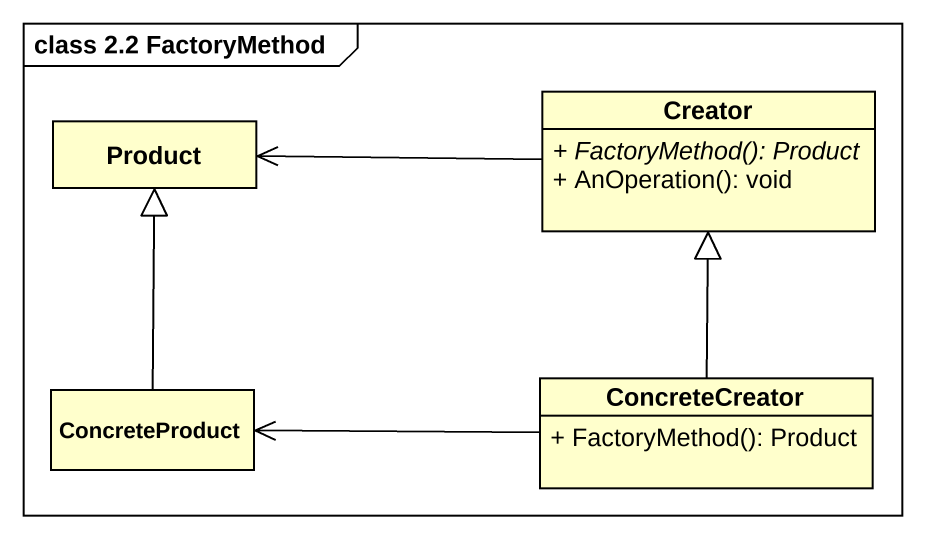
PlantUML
@startuml
mainframe class 2.2 FactoryMethod
hide circle
hide empty members
skinparam classAttributeIconSize 0
class Product
class Creator {
  {abstract} + FactoryMethod(): Product
  + AnOperation(): void
}
class ConcreteCreator {
  + FactoryMethod(): Product
}
class ConcreteProduct
Creator -left-> Product
ConcreteCreator -up-|> Creator
ConcreteCreator -left-> ConcreteProduct
ConcreteProduct -up-|> Product
@enduml
